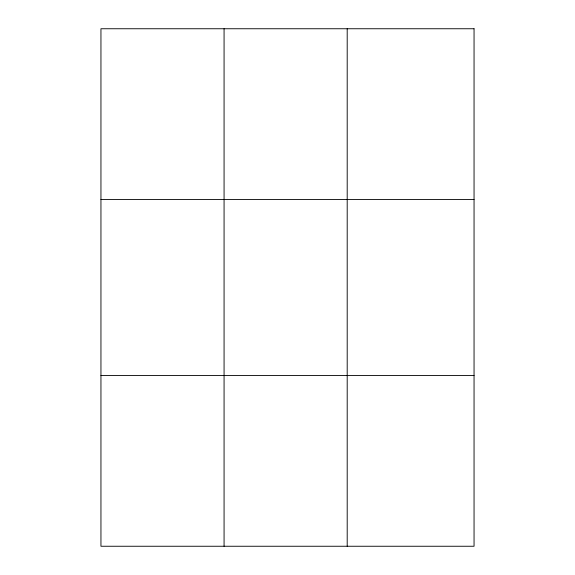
<?xml version="1.0" encoding="UTF-8"?>
<svg xmlns="http://www.w3.org/2000/svg" width="575" height="575" viewBox="0 0 575 575"><rect width="100%" height="100%" fill="white"/><g stroke="black" fill="none" stroke-linecap="round" stroke-linejoin="round"><path stroke-width="0.86" d="M224.07 546.25L224.07 28.75M347.199 546.25L347.199 28.75M100.948 199.525L474.052 199.525M100.948 375.475L474.052 375.475M474.052 28.75L474.052 546.25L100.948 546.25L100.948 28.75L474.052 28.75"/></g></svg>
